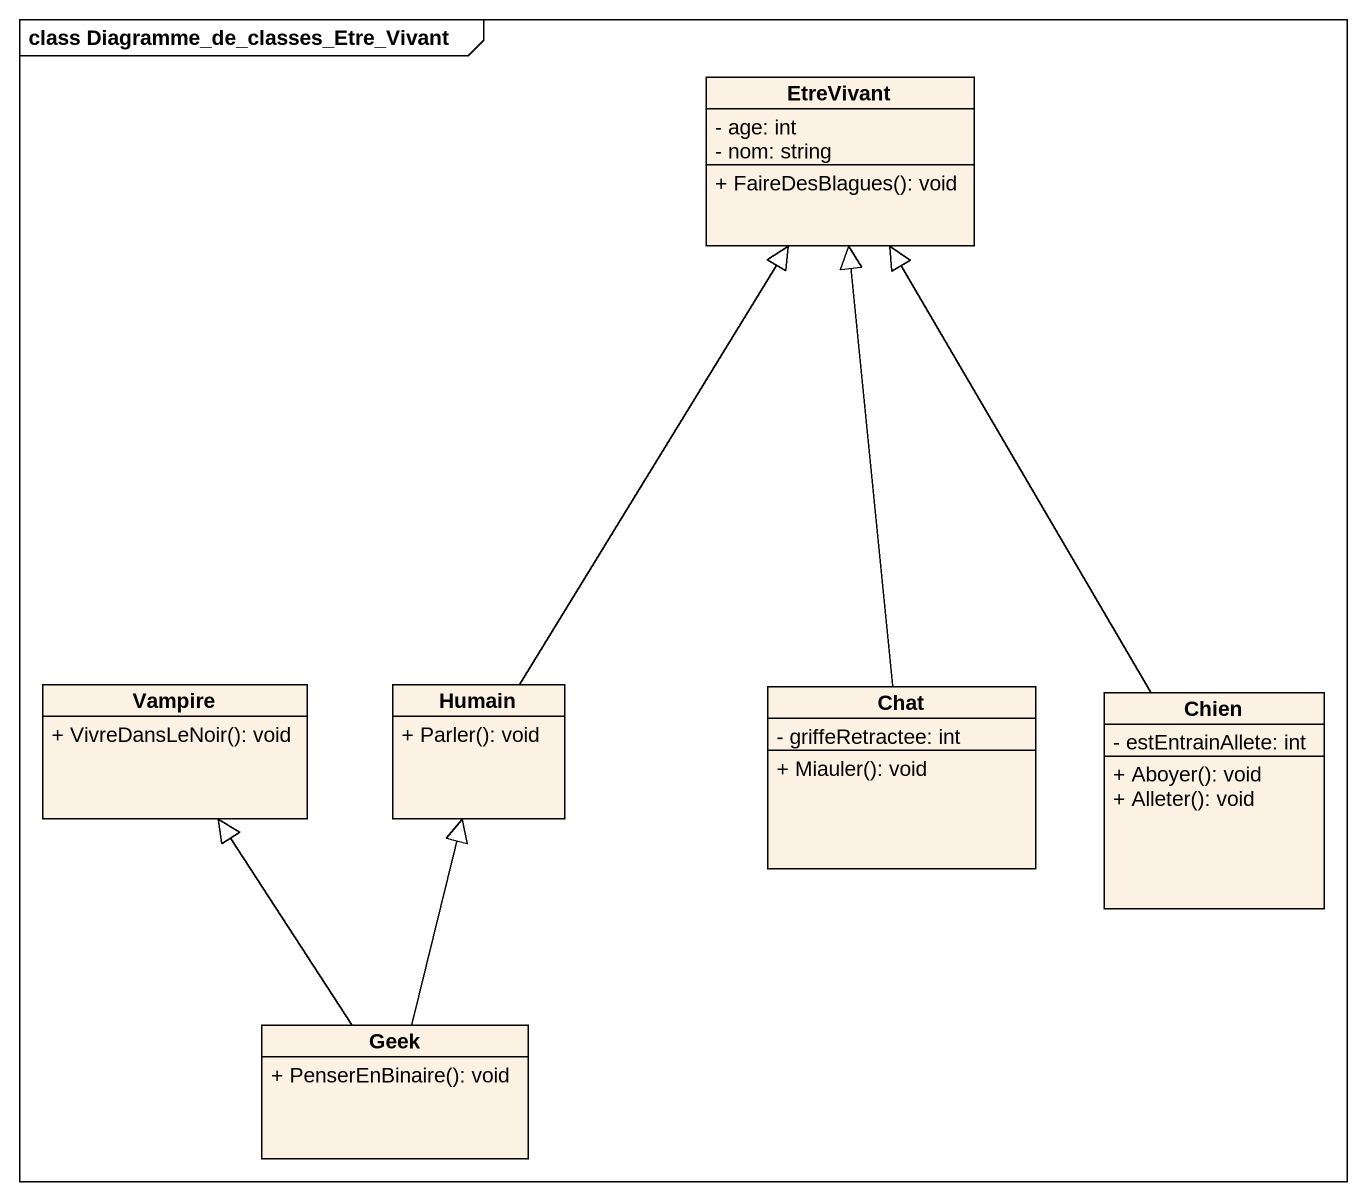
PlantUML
@startuml
mainframe class Diagramme_de_classes_Etre_Vivant
hide circle
hide empty members
skinparam classAttributeIconSize 0
class EtreVivant {
  - age: int
  - nom: string
  + FaireDesBlagues(): void
}
class Vampire {
  + VivreDansLeNoir(): void
}
class Humain {
  + Parler(): void
}
class Chat {
  - griffeRetractee: int
  + Miauler(): void
}
class Chien {
  - estEntrainAllete: int
  + Aboyer(): void
  + Alleter(): void
}
class Geek {
  + PenserEnBinaire(): void
}
Humain -up-|> EtreVivant
Chat -up-|> EtreVivant
Chien -up-|> EtreVivant
Geek -up-|> Vampire
Geek -up-|> Humain
@enduml
